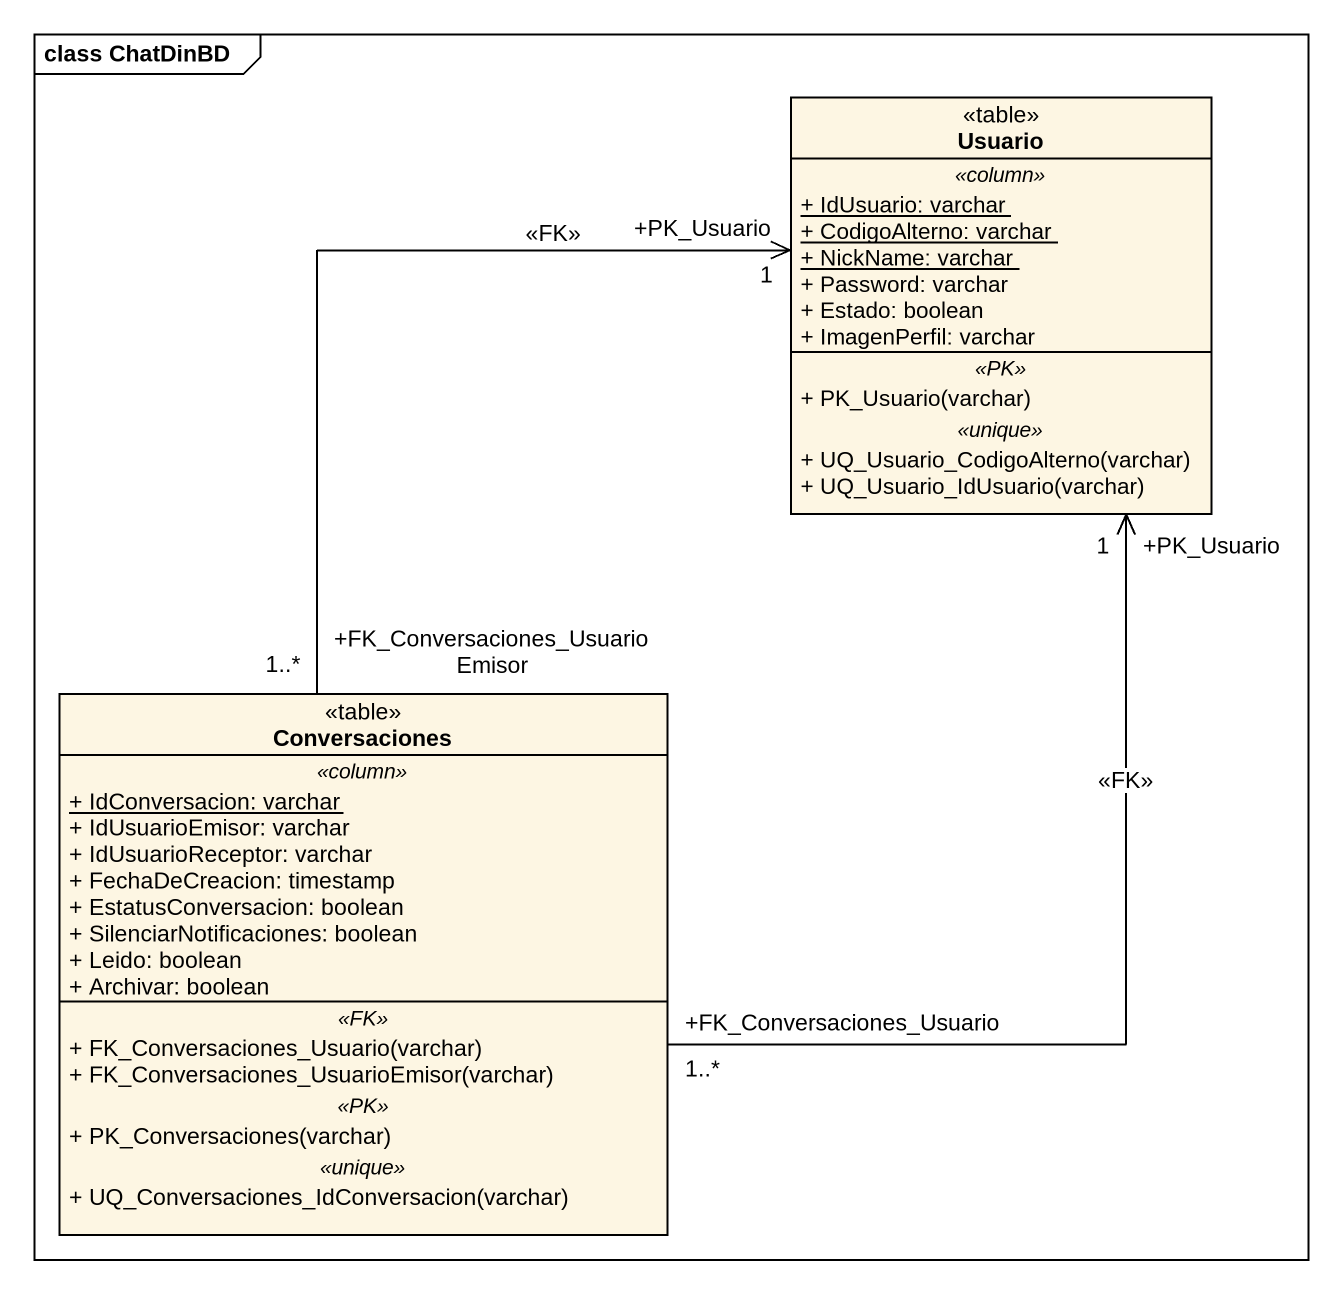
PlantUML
@startuml
mainframe class ChatDinBD
hide circle
hide empty members
skinparam classAttributeIconSize 0
class Usuario <<table>> {
  .. <<column>> ..
  {static} + IdUsuario: varchar
  {static} + CodigoAlterno: varchar
  {static} + NickName: varchar
  + Password: varchar
  + Estado: boolean
  + ImagenPerfil: varchar
  .. <<PK>> ..
  + PK_Usuario(varchar)
  .. <<unique>> ..
  + UQ_Usuario_CodigoAlterno(varchar)
  + UQ_Usuario_IdUsuario(varchar)
}
class Conversaciones <<table>> {
  .. <<column>> ..
  {static} + IdConversacion: varchar
  + IdUsuarioEmisor: varchar
  + IdUsuarioReceptor: varchar
  + FechaDeCreacion: timestamp
  + EstatusConversacion: boolean
  + SilenciarNotificaciones: boolean
  + Leido: boolean
  + Archivar: boolean
  .. <<FK>> ..
  + FK_Conversaciones_Usuario(varchar)
  + FK_Conversaciones_UsuarioEmisor(varchar)
  .. <<PK>> ..
  + PK_Conversaciones(varchar)
  .. <<unique>> ..
  + UQ_Conversaciones_IdConversacion(varchar)
}
Conversaciones "+FK_Conversaciones_UsuarioEmisor\n1..*" -up-> "+PK_Usuario\n1" Usuario : <<FK>>
Conversaciones "+FK_Conversaciones_Usuario\n1..*" -up-> "+PK_Usuario\n1" Usuario : <<FK>>
@enduml
